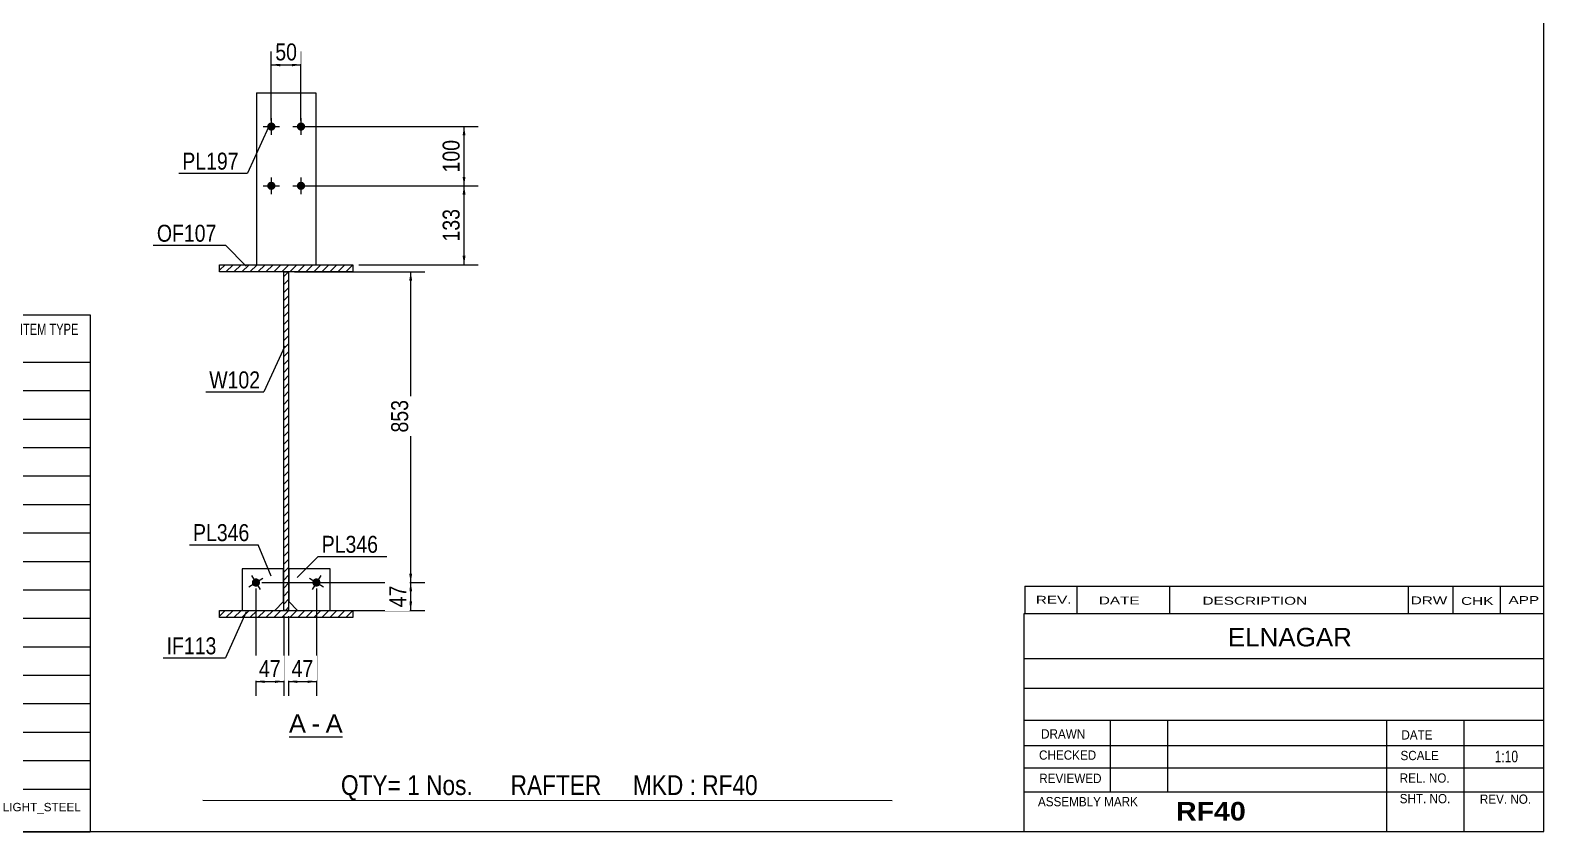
# Model space of a CAD drawing. Header units: millimetres. Extents: x 2 to 405, y 5 to 282.
# Drawn here: x 149.8 to 405, y 5 to 140.1 of the extents above; entities that cross this region are included whole.
import ezdxf

# ---------------------------------------------------------------- set-up
doc = ezdxf.new("R2010")
doc.units = ezdxf.units.MM
doc.linetypes.add('DXK_LINE_DOT1', pattern=[1.8814, 0.9407, -0.9407])
doc.styles.add('Arial', font='ARIAL.TTF', dxfattribs={"height": 0.2})
doc.styles.add('Arial Bold', font='ARIALBD.TTF', dxfattribs={"height": 0.2})
doc.styles.add('Arial Narrow', font='ARIALN.TTF', dxfattribs={"height": 0.2})

# ---------------------------------------------------------------- blocks, each defined once
blk = doc.blocks.new('Unknown-623472584-1210')
at = {"color": 5, "linetype": 'Continuous'}
for p, q in [((405, 5), (405, 282)), ((5, 5), (405, 5))]:
    blk.add_line(p, q, dxfattribs=at)
blk = doc.blocks.new('Unknown-623472584-15 - 1231')
at = {"color": 7, "linetype": 'Continuous'}
blk.add_line((193.41, 20.95), (202.44, 20.95), dxfattribs=at)
at = {"color": 0, "linetype": 'Continuous'}
blk.add_wipeout([(196.26, 21.7), (196.26, 24.9), (193.41, 24.9), (193.41, 21.7)], dxfattribs=at)
blk.add_wipeout([(198.64, 21.7), (198.64, 24.9), (197.22, 24.9), (197.22, 21.7)], dxfattribs=at)
at = {"color": 96, "linetype": 'Continuous', "style": 'Arial'}
blk.add_text('A', height=3.06, dxfattribs=at).set_placement((193.41, 21.7))
at = {"color": 0, "linetype": 'Continuous'}
blk.add_wipeout([(202.44, 21.7), (202.44, 24.9), (199.6, 24.9), (199.6, 21.7)], dxfattribs=at)
at = {"color": 96, "linetype": 'Continuous', "style": 'Arial'}
for s, p in [('-', (197.22, 21.7)), ('A', (199.6, 21.7))]:
    blk.add_text(s, height=3.06, dxfattribs=at).set_placement(p)
blk = doc.blocks.new('Part-623472584-1346 - 1231')
at = {"color": 2, "linetype": 'Continuous'}
for p, q in [((192.5, 49.3), (185.5, 49.3)), ((185.5, 49.3), (185.5, 42.3)), ((192.5, 43.8), (192.5, 49.3)), ((191, 42.3), (192.5, 43.8))]:
    blk.add_line(p, q, dxfattribs=at)
at = {"color": 7, "linetype": 'DXK_LINE_DOT1'}
for p, q in [((192.5, 49.3), (185.5, 49.3)), ((185.5, 42.3), (191, 42.3))]:
    blk.add_line(p, q, dxfattribs=at)
blk = doc.blocks.new('Part-623472584-1282 - 1231')
at = {"linetype": 'Continuous'}
h = blk.add_hatch(dxfattribs=at)
h.set_pattern_fill('', scale=0.3, style=0, pattern_type=0)
h.set_pattern_definition([(45, (204.1815, 42.2992), (-0.67352, 0.67352), [])])
h.paths.add_polyline_path([(204.18, 41.1), (204.18, 42.3), (181.68, 42.3), (181.68, 41.1)])
at = {"color": 2, "linetype": 'Continuous'}
for p, q in [((181.68, 41.1), (181.68, 42.3)), ((181.68, 42.3), (204.18, 42.3)), ((204.18, 41.1), (181.68, 41.1)), ((204.18, 42.3), (204.18, 41.1))]:
    blk.add_line(p, q, dxfattribs=at)
blk = doc.blocks.new('Part-623472584-1257 - 1231')
at = {"linetype": 'Continuous'}
h = blk.add_hatch(dxfattribs=at)
h.set_pattern_fill('', scale=0.3, style=0, pattern_type=0)
h.set_pattern_definition([(45, (204.1815, 100.5992), (-0.67352, 0.67352), [])])
h.paths.add_polyline_path([(204.18, 99.4), (204.18, 100.6), (181.68, 100.6), (181.68, 99.4)])
at = {"color": 2, "linetype": 'Continuous'}
for p, q in [((181.68, 99.4), (181.68, 100.6)), ((181.68, 100.6), (204.18, 100.6)), ((204.18, 100.6), (204.18, 99.4)), ((204.18, 99.4), (181.68, 99.4))]:
    blk.add_line(p, q, dxfattribs=at)
blk = doc.blocks.new('Part-623472584-1319 - 1231')
at = {"color": 2, "linetype": 'Continuous'}
for p, q in [((187.93, 129.6), (187.93, 100.6)), ((187.93, 129.6), (197.93, 129.6)), ((197.93, 129.6), (197.93, 100.6))]:
    blk.add_line(p, q, dxfattribs=at)
at = {"color": 7, "linetype": 'DXK_LINE_DOT1'}
blk.add_line((187.93, 100.6), (197.93, 100.6), dxfattribs=at)
blk = doc.blocks.new('Part-623472584-1341 - 1231')
at = {"color": 2, "linetype": 'Continuous'}
for p, q in [((200.36, 49.3), (193.36, 49.3)), ((193.36, 49.3), (193.36, 43.8)), ((200.36, 42.3), (200.36, 49.3)), ((193.36, 43.8), (194.86, 42.3))]:
    blk.add_line(p, q, dxfattribs=at)
at = {"color": 7, "linetype": 'DXK_LINE_DOT1'}
for p, q in [((200.36, 49.3), (193.36, 49.3)), ((194.86, 42.3), (200.36, 42.3))]:
    blk.add_line(p, q, dxfattribs=at)
blk = doc.blocks.new('Part-623472584-1373 - 1231')
at = {"linetype": 'Continuous'}
h = blk.add_hatch(dxfattribs=at)
h.set_pattern_fill('', scale=0.3, style=0, pattern_type=0)
h.set_pattern_definition([(45, (193.3315, 99.3992), (-0.67352, 0.67352), [])])
h.paths.add_polyline_path([(193.33, 42.3), (193.33, 99.4), (192.53, 99.4), (192.53, 42.3)])
at = {"color": 2, "linetype": 'Continuous'}
for p, q in [((192.53, 74.4), (192.53, 99.4)), ((192.53, 99.4), (193.33, 99.4)), ((193.33, 99.4), (193.33, 74.4)), ((192.53, 42.3), (192.53, 74.3)), ((193.33, 74.3), (193.33, 42.3)), ((193.33, 42.3), (192.53, 42.3))]:
    blk.add_line(p, q, dxfattribs=at)
blk = doc.blocks.new('Bolt-623472584-1384 - 1231')
at = {"linetype": 'Continuous'}
for points in [[(191.13, 123.9, -1), (189.73, 123.9, -1)], [(196.13, 123.9, -1), (194.73, 123.9, -1)], [(191.13, 113.9, -1), (189.73, 113.9, -1)], [(196.13, 113.9, -1), (194.73, 113.9, -1)]]:
    blk.add_hatch(color=3, dxfattribs=at).paths.add_polyline_path(points)
at = {"color": 3, "linetype": 'Continuous'}
for p, q in [((190.43, 125.3), (190.43, 122.5)), ((195.43, 125.3), (195.43, 122.5)), ((189.03, 123.9), (191.83, 123.9)), ((194.03, 123.9), (196.83, 123.9)), ((190.43, 115.3), (190.43, 112.5)), ((195.43, 115.3), (195.43, 112.5)), ((189.03, 113.9), (191.83, 113.9)), ((194.03, 113.9), (196.83, 113.9))]:
    blk.add_line(p, q, dxfattribs=at)
blk = doc.blocks.new('Bolt-623472584-1385 - 1231')
at = {"linetype": 'Continuous'}
blk.add_hatch(color=3, dxfattribs=at).paths.add_polyline_path([(198.63, 46.63, -1), (197.44, 47.37, -1)])
at = {"color": 3, "linetype": 'Continuous'}
for p, q in [((196.84, 47.74), (199.22, 46.26)), ((198.77, 48.19), (197.29, 45.81))]:
    blk.add_line(p, q, dxfattribs=at)
blk = doc.blocks.new('Bolt-623472584-1386 - 1231')
at = {"linetype": 'Continuous'}
blk.add_hatch(color=3, dxfattribs=at).paths.add_polyline_path([(188.43, 47.37, -1), (187.24, 46.63, -1)])
at = {"color": 3, "linetype": 'Continuous'}
for p, q in [((186.64, 46.26), (189.02, 47.74)), ((187.09, 48.19), (188.57, 45.81))]:
    blk.add_line(p, q, dxfattribs=at)
blk = doc.blocks.new('StraightDimension-623472584-1477 - 1231')
at = {"linetype": 'Continuous'}
for points in [[(213.68, 97.9), (213.93, 99.4), (214.18, 97.9)], [(214.18, 48.5), (213.93, 47), (213.68, 48.5)]]:
    blk.add_hatch(color=7, dxfattribs=at).paths.add_polyline_path(points)
at = {"color": 7, "linetype": 'Continuous'}
for p, q in [((194.33, 99.4), (216.33, 99.4)), ((213.93, 47), (213.93, 99.4)), ((188.83, 47), (216.33, 47))]:
    blk.add_line(p, q, dxfattribs=at)
at = {"color": 0}
blk.add_wipeout([(214.1, 78.38), (209.9, 78.38), (209.9, 71.7), (214.1, 71.7)], dxfattribs=at)
at = {"color": 3, "style": 'Arial Narrow'}
blk.add_text('853', height=2.863, rotation=90.0002, dxfattribs=at).set_placement((213.5, 72.3))
blk = doc.blocks.new('StraightDimension-623472584-1450 - 1231')
at = {"linetype": 'Continuous'}
for points in [[(191.93, 134.05), (190.43, 134.3), (191.93, 134.55)], [(193.93, 134.55), (195.43, 134.3), (193.93, 134.05)]]:
    blk.add_hatch(color=7, dxfattribs=at).paths.add_polyline_path(points)
at = {"color": 7, "linetype": 'Continuous'}
for p, q in [((190.43, 124.9), (190.43, 136.55)), ((195.43, 124.9), (195.43, 136.55)), ((190.43, 134.3), (195.43, 134.3))]:
    blk.add_line(p, q, dxfattribs=at)
at = {"color": 0}
blk.add_wipeout([(195.36, 134.45), (195.36, 138.65), (190.5, 138.65), (190.5, 134.45)], dxfattribs=at)
at = {"color": 3, "style": 'Arial Narrow'}
blk.add_text('50', height=2.863, dxfattribs=at).set_placement((191.1, 135.05))
blk = doc.blocks.new('StraightDimension-623472584-1407 - 1231')
at = {"linetype": 'Continuous'}
for points in [[(194.83, 30.05), (193.33, 30.3), (194.83, 30.55)], [(196.53, 30.55), (198.03, 30.3), (196.53, 30.05)]]:
    blk.add_hatch(color=7, dxfattribs=at).paths.add_polyline_path(points)
at = {"color": 7, "linetype": 'Continuous'}
for p, q in [((198.03, 46), (198.03, 27.9)), ((193.33, 41.3), (193.33, 27.9)), ((193.33, 30.3), (198.03, 30.3))]:
    blk.add_line(p, q, dxfattribs=at)
at = {"color": 0}
blk.add_wipeout([(198.11, 30.45), (198.11, 34.65), (193.25, 34.65), (193.25, 30.45)], dxfattribs=at)
at = {"color": 3, "style": 'Arial Narrow'}
blk.add_text('47', height=2.863, dxfattribs=at).set_placement((193.85, 31.05))
blk = doc.blocks.new('StraightDimension-623472584-1432 - 1231')
at = {"linetype": 'Continuous'}
for points in [[(189.33, 30.05), (187.83, 30.3), (189.33, 30.55)], [(191.03, 30.55), (192.53, 30.3), (191.03, 30.05)]]:
    blk.add_hatch(color=7, dxfattribs=at).paths.add_polyline_path(points)
at = {"color": 7, "linetype": 'Continuous'}
for p, q in [((187.83, 46), (187.83, 27.9)), ((192.53, 41.3), (192.53, 27.9)), ((187.83, 30.3), (192.53, 30.3))]:
    blk.add_line(p, q, dxfattribs=at)
at = {"color": 0}
blk.add_wipeout([(192.61, 30.45), (192.61, 34.65), (187.75, 34.65), (187.75, 30.45)], dxfattribs=at)
at = {"color": 3, "style": 'Arial Narrow'}
blk.add_text('47', height=2.863, dxfattribs=at).set_placement((188.35, 31.05))
blk = doc.blocks.new('StraightDimension-623472584-1461 - 1231')
at = {"linetype": 'Continuous'}
for points in [[(213.68, 45.5), (213.93, 47), (214.18, 45.5)], [(214.18, 43.8), (213.93, 42.3), (213.68, 43.8)]]:
    blk.add_hatch(color=7, dxfattribs=at).paths.add_polyline_path(points)
at = {"color": 7, "linetype": 'Continuous'}
for p, q in [((188.83, 47), (216.33, 47)), ((213.93, 42.3), (213.93, 47)), ((194.33, 42.3), (216.33, 42.3))]:
    blk.add_line(p, q, dxfattribs=at)
at = {"color": 0}
blk.add_wipeout([(213.78, 47.08), (209.58, 47.08), (209.58, 42.22), (213.78, 42.22)], dxfattribs=at)
at = {"color": 3, "style": 'Arial Narrow'}
blk.add_text('47', height=2.863, rotation=90.0002, dxfattribs=at).set_placement((213.18, 42.82))
blk = doc.blocks.new('StraightDimension-623472584-1494 - 1231')
at = {"linetype": 'Continuous'}
for points in [[(222.68, 112.4), (222.93, 113.9), (223.18, 112.4)], [(223.18, 102.1), (222.93, 100.6), (222.68, 102.1)]]:
    blk.add_hatch(color=7, dxfattribs=at).paths.add_polyline_path(points)
at = {"color": 7, "linetype": 'Continuous'}
for p, q in [((196.43, 113.9), (225.33, 113.9)), ((222.93, 100.6), (222.93, 113.9)), ((205.18, 100.6), (225.33, 100.6))]:
    blk.add_line(p, q, dxfattribs=at)
at = {"color": 0}
blk.add_wipeout([(222.78, 110.59), (218.58, 110.59), (218.58, 103.91), (222.78, 103.91)], dxfattribs=at)
at = {"color": 3, "style": 'Arial Narrow'}
blk.add_text('133', height=2.863, rotation=90.0002, dxfattribs=at).set_placement((222.18, 104.51))
blk = doc.blocks.new('StraightDimension-623472584-1504 - 1231')
at = {"linetype": 'Continuous'}
for points in [[(222.68, 122.4), (222.93, 123.9), (223.18, 122.4)], [(223.18, 115.4), (222.93, 113.9), (222.68, 115.4)]]:
    blk.add_hatch(color=7, dxfattribs=at).paths.add_polyline_path(points)
at = {"color": 7, "linetype": 'Continuous'}
for p, q in [((196.43, 123.9), (225.33, 123.9)), ((222.93, 113.9), (222.93, 123.9)), ((196.43, 113.9), (225.33, 113.9))]:
    blk.add_line(p, q, dxfattribs=at)
at = {"color": 0}
blk.add_wipeout([(222.78, 122.24), (218.58, 122.24), (218.58, 115.56), (222.78, 115.56)], dxfattribs=at)
at = {"color": 3, "style": 'Arial Narrow'}
blk.add_text('100', height=2.863, rotation=90.0002, dxfattribs=at).set_placement((222.18, 116.16))
blk = doc.blocks.new('CBS_CALLOFF-623472584-6390')
at = {"color": 7, "linetype": 'Continuous'}
blk.add_line((178.88, 10.27), (295.11, 10.25), dxfattribs=at)
at = {"color": 3, "linetype": 'Continuous', "style": 'Arial Narrow'}
blk.add_text('QTY= 1 Nos.      RAFTER     MKD : RF40', height=3.3405, dxfattribs=at).set_placement((202.17, 11.16))
blk = doc.blocks.new('CBS_BOM-623472584-6389')
at = {"color": 7, "linetype": 'Continuous'}
for p, q in [((4.97, 84.17), (4.97, 92.17)), ((4.97, 92.17), (159.89, 92.17)), ((16.97, 84.17), (16.97, 92.17)), ((29.16, 84.17), (29.16, 92.17)), ((59.32, 84.17), (59.32, 92.17)), ((70, 84.17), (70, 92.17)), ((89.32, 84.17), (89.32, 92.17)), ((108.12, 84.17), (108.12, 92.17)), ((119.33, 84.17), (119.33, 92.17)), ((132.12, 84.17), (132.12, 92.17)), ((143.87, 84.17), (143.87, 92.17)), ((159.89, 92.16), (159.89, 84.18)), ((4.97, 84.17), (159.89, 84.17)), ((4.97, 79.37), (4.97, 84.17)), ((16.97, 79.37), (16.97, 84.17)), ((29.16, 79.37), (29.16, 84.17)), ((59.32, 79.37), (59.32, 84.17)), ((70, 79.37), (70, 84.17)), ((89.32, 79.37), (89.32, 84.17)), ((96.58, 79.37), (96.58, 84.17)), ((108.12, 79.37), (108.12, 84.17)), ((119.33, 79.37), (119.33, 84.17)), ((132.12, 79.37), (132.12, 84.17)), ((143.89, 79.37), (143.89, 84.17)), ((159.89, 84.16), (159.89, 79.37)), ((4.97, 74.57), (4.97, 79.37)), ((16.97, 79.37), (159.89, 79.37)), ((16.97, 74.57), (16.97, 79.37)), ((29.16, 74.57), (29.16, 79.37)), ((59.32, 74.57), (59.32, 79.37)), ((70, 74.57), (70, 79.37)), ((89.32, 74.57), (89.32, 79.37)), ((96.58, 74.57), (96.58, 79.37)), ((108.12, 74.57), (108.12, 79.37)), ((119.33, 74.57), (119.33, 79.37)), ((132.12, 74.57), (132.12, 79.37)), ((143.89, 74.57), (143.89, 79.37)), ((159.89, 79.36), (159.89, 74.57)), ((4.97, 69.77), (4.97, 74.57)), ((16.97, 74.57), (159.89, 74.57)), ((16.97, 69.77), (16.97, 74.57)), ((29.16, 69.77), (29.16, 74.57)), ((59.32, 69.77), (59.32, 74.57)), ((70, 69.77), (70, 74.57)), ((89.32, 69.77), (89.32, 74.57)), ((96.58, 69.77), (96.58, 74.57)), ((108.12, 69.77), (108.12, 74.57)), ((119.33, 69.77), (119.33, 74.57)), ((132.12, 69.77), (132.12, 74.57)), ((143.89, 69.77), (143.89, 74.57)), ((159.89, 74.56), (159.89, 69.77)), ((4.97, 64.97), (4.97, 69.77)), ((16.97, 69.77), (159.89, 69.77)), ((16.97, 64.97), (16.97, 69.77)), ((29.16, 64.97), (29.16, 69.77)), ((59.32, 64.97), (59.32, 69.77)), ((70, 64.97), (70, 69.77)), ((89.32, 64.97), (89.32, 69.77)), ((96.58, 64.97), (96.58, 69.77)), ((108.12, 64.97), (108.12, 69.77)), ((119.33, 64.97), (119.33, 69.77)), ((132.12, 64.97), (132.12, 69.77)), ((143.89, 64.97), (143.89, 69.77)), ((159.89, 69.76), (159.89, 64.97)), ((4.97, 60.17), (4.97, 64.97)), ((16.97, 64.97), (159.89, 64.97)), ((16.97, 60.17), (16.97, 64.97)), ((29.16, 60.17), (29.16, 64.97)), ((59.32, 60.17), (59.32, 64.97)), ((70, 60.17), (70, 64.97)), ((89.32, 60.17), (89.32, 64.97)), ((96.58, 60.17), (96.58, 64.97)), ((108.12, 60.17), (108.12, 64.97)), ((119.33, 60.17), (119.33, 64.97)), ((132.12, 60.17), (132.12, 64.97)), ((143.89, 60.17), (143.89, 64.97)), ((159.89, 64.96), (159.89, 60.17)), ((4.97, 55.37), (4.97, 60.17)), ((16.97, 60.17), (159.89, 60.17)), ((16.97, 55.37), (16.97, 60.17)), ((29.16, 55.37), (29.16, 60.17)), ((59.32, 55.37), (59.32, 60.17)), ((70, 55.37), (70, 60.17)), ((89.32, 55.37), (89.32, 60.17)), ((96.58, 55.37), (96.58, 60.17)), ((108.12, 55.37), (108.12, 60.17)), ((119.33, 55.37), (119.33, 60.17)), ((132.12, 55.37), (132.12, 60.17)), ((143.89, 55.37), (143.89, 60.17)), ((159.89, 60.16), (159.89, 55.37)), ((4.97, 50.57), (4.97, 55.37)), ((16.97, 55.37), (159.89, 55.37)), ((16.97, 50.57), (16.97, 55.37)), ((29.16, 50.57), (29.16, 55.37)), ((59.32, 50.57), (59.32, 55.37)), ((70, 50.57), (70, 55.37)), ((89.32, 50.57), (89.32, 55.37)), ((96.58, 50.57), (96.58, 55.37)), ((108.12, 50.57), (108.12, 55.37)), ((119.33, 50.57), (119.33, 55.37)), ((132.12, 50.57), (132.12, 55.37)), ((143.89, 50.57), (143.89, 55.37)), ((159.89, 55.36), (159.89, 50.57)), ((4.97, 45.77), (4.97, 50.57)), ((16.97, 50.57), (159.89, 50.57)), ((16.97, 45.77), (16.97, 50.57)), ((29.16, 45.77), (29.16, 50.57)), ((59.32, 45.77), (59.32, 50.57)), ((70, 45.77), (70, 50.57)), ((89.32, 45.77), (89.32, 50.57)), ((96.58, 45.77), (96.58, 50.57)), ((108.12, 45.77), (108.12, 50.57)), ((119.33, 45.77), (119.33, 50.57)), ((132.12, 45.77), (132.12, 50.57)), ((143.89, 45.77), (143.89, 50.57)), ((159.89, 50.56), (159.89, 45.77)), ((4.97, 40.97), (4.97, 45.77)), ((16.97, 45.77), (159.89, 45.77)), ((16.97, 40.97), (16.97, 45.77)), ((29.16, 40.97), (29.16, 45.77)), ((59.32, 40.97), (59.32, 45.77)), ((70, 40.97), (70, 45.77)), ((89.32, 40.97), (89.32, 45.77)), ((96.58, 40.97), (96.58, 45.77)), ((108.12, 40.97), (108.12, 45.77)), ((119.33, 40.97), (119.33, 45.77)), ((132.12, 40.97), (132.12, 45.77)), ((143.89, 40.97), (143.89, 45.77)), ((159.89, 45.76), (159.89, 40.97)), ((4.97, 36.17), (4.97, 40.97)), ((16.97, 40.97), (159.89, 40.97)), ((16.97, 36.17), (16.97, 40.97)), ((29.16, 36.17), (29.16, 40.97)), ((59.32, 36.17), (59.32, 40.97)), ((70, 36.17), (70, 40.97)), ((89.32, 36.17), (89.32, 40.97)), ((96.58, 36.17), (96.58, 40.97)), ((108.12, 36.17), (108.12, 40.97)), ((119.33, 36.17), (119.33, 40.97)), ((132.12, 36.17), (132.12, 40.97)), ((143.89, 36.17), (143.89, 40.97)), ((159.89, 40.96), (159.89, 36.17)), ((4.97, 31.37), (4.97, 36.17)), ((16.97, 36.17), (159.89, 36.17)), ((16.97, 31.37), (16.97, 36.17)), ((29.16, 31.37), (29.16, 36.17)), ((59.32, 31.37), (59.32, 36.17)), ((70, 31.37), (70, 36.17)), ((89.32, 31.37), (89.32, 36.17)), ((96.58, 31.37), (96.58, 36.17)), ((108.12, 31.37), (108.12, 36.17)), ((119.33, 31.37), (119.33, 36.17)), ((132.12, 31.37), (132.12, 36.17)), ((143.89, 31.37), (143.89, 36.17)), ((159.89, 36.16), (159.89, 31.37)), ((4.97, 26.57), (4.97, 31.37)), ((16.97, 31.37), (159.89, 31.37)), ((16.97, 26.57), (16.97, 31.37)), ((29.16, 26.57), (29.16, 31.37)), ((59.32, 26.57), (59.32, 31.37)), ((70, 26.57), (70, 31.37)), ((89.32, 26.57), (89.32, 31.37)), ((96.58, 26.57), (96.58, 31.37)), ((108.12, 26.57), (108.12, 31.37)), ((119.33, 26.57), (119.33, 31.37)), ((132.12, 26.57), (132.12, 31.37)), ((143.89, 26.57), (143.89, 31.37)), ((159.89, 31.36), (159.89, 26.57)), ((4.97, 21.77), (4.97, 26.57)), ((16.97, 26.57), (159.89, 26.57)), ((16.97, 21.77), (16.97, 26.57)), ((29.16, 21.77), (29.16, 26.57)), ((59.32, 21.77), (59.32, 26.57)), ((70, 21.77), (70, 26.57)), ((89.32, 21.77), (89.32, 26.57)), ((96.58, 21.77), (96.58, 26.57)), ((108.12, 21.77), (108.12, 26.57)), ((119.33, 21.77), (119.33, 26.57)), ((132.12, 21.77), (132.12, 26.57)), ((143.89, 21.77), (143.89, 26.57)), ((159.89, 26.56), (159.89, 21.77)), ((4.97, 16.97), (4.97, 21.77)), ((16.97, 21.77), (159.89, 21.77)), ((16.97, 16.97), (16.97, 21.77)), ((29.16, 16.97), (29.16, 21.77)), ((59.32, 16.97), (59.32, 21.77)), ((70, 16.97), (70, 21.77)), ((89.32, 16.97), (89.32, 21.77)), ((96.58, 16.97), (96.58, 21.77)), ((108.12, 16.97), (108.12, 21.77)), ((119.33, 16.97), (119.33, 21.77)), ((132.12, 16.97), (132.12, 21.77)), ((143.89, 16.97), (143.89, 21.77)), ((159.89, 21.76), (159.89, 16.97)), ((4.97, 12.17), (4.97, 16.97)), ((16.97, 16.97), (159.89, 16.97)), ((16.97, 12.17), (16.97, 16.97)), ((29.16, 12.17), (29.16, 16.97)), ((59.32, 12.17), (59.32, 16.97)), ((70, 12.17), (70, 16.97)), ((89.32, 12.17), (89.32, 16.97)), ((96.58, 12.17), (96.58, 16.97)), ((108.12, 12.17), (108.12, 16.97)), ((119.33, 12.17), (119.33, 16.97)), ((132.12, 12.17), (132.12, 16.97)), ((143.89, 12.17), (143.89, 16.97)), ((159.89, 16.96), (159.89, 12.17)), ((4.97, 4.97), (4.97, 12.15)), ((16.97, 12.17), (159.89, 12.17)), ((119.33, 4.97), (119.33, 12.15)), ((132.12, 4.97), (132.12, 12.15)), ((143.93, 4.97), (143.93, 12.15)), ((159.89, 12.17), (159.89, 4.97)), ((4.97, 4.97), (159.89, 4.97))]:
    blk.add_line(p, q, dxfattribs=at)
at = {"color": 3, "linetype": 'Continuous', "style": 'Arial'}
for s, height, width, p in [('ASSEMBLY', 1.91, 0.7, (5.65, 88.74)), ('ITEM', 1.91, 0.8, (20.3, 88.74)), ('UNIT WT.', 1.91, 0.7, (98.01, 88.67)), ('WT./ITEM', 1.91, 0.7, (109.3, 88.67)), ('TOTAL WT.', 1.91, 0.7, (121.24, 88.67)), ('GRAND', 1.91, 0.8, (134.39, 88.83)), ('ITEM TYPE', 1.91, 0.7, (148.03, 88.75)), ('MARK', 1.91, 0.8, (7.97, 85.61)), ('NO.', 1.91, 0.8, (21.15, 85.61)), ('DESCRIPTION', 1.9102, 0.8, (31.48, 87.24)), ('LENGTH', 1.91, 0.7, (60.43, 87.24)), ('MATERIAL', 1.91, 0.8, (74.45, 87.19)), ('QTY.', 1.91, 0.8, (90.84, 87.27)), ('IN Kgs', 1.91, 0.8, (98.59, 85.53)), ('IN Kgs', 1.91, 0.8, (110.34, 85.53)), ('IN Kgs', 1.91, 0.8, (122.13, 85.53)), ('TOTAL WT.', 1.91, 0.7, (133.13, 85.49))]:
    blk.add_text(s, height=height, dxfattribs=dict(at, width=width)).set_placement(p)
at = {"color": 7, "linetype": 'Continuous', "style": 'Arial'}
for s, width, p in [('IF112', 0.8, (17.43, 80.8)), ('3000', 0.85, (63.04, 80.8)), ('S355JR', 0.8, (75.69, 80.8)), ('IF113', 0.8, (17.43, 76)), ('3300', 0.85, (63.04, 76)), ('S355JR', 0.8, (75.69, 76)), ('IF114', 0.8, (17.43, 71.2)), ('5680', 0.85, (63.04, 71.2)), ('S355JR', 0.8, (75.69, 71.2)), ('OF107', 0.8, (17.43, 66.4)), ('3300', 0.85, (63.04, 66.4)), ('S355JR', 0.8, (75.69, 66.4)), ('OF112', 0.8, (17.43, 61.6)), ('3000', 0.85, (63.04, 61.6)), ('S355JR', 0.8, (75.69, 61.6)), ('OF113', 0.8, (17.43, 56.8)), ('5680', 0.85, (63.04, 56.8)), ('S355JR', 0.8, (75.69, 56.8)), ('PL130', 0.8, (17.43, 52)), ('1140', 0.85, (63.04, 52)), ('S355JR', 0.8, (75.69, 52)), ('PL131', 0.8, (17.43, 47.2)), ('150', 0.85, (64.3, 47.2)), ('S355JR', 0.8, (75.69, 47.2)), ('PL197', 0.8, (17.43, 42.4)), ('290', 0.85, (64.3, 42.4)), ('S355JR', 0.8, (75.69, 42.4)), ('PL303', 0.8, (17.43, 37.6)), ('150', 0.85, (64.3, 37.6)), ('S355JR', 0.8, (75.69, 37.6)), ('PL346', 0.8, (17.43, 32.8)), ('70', 0.85, (65.56, 32.8)), ('S355JR', 0.8, (75.69, 32.8)), ('PL354', 0.8, (17.43, 28)), ('290', 0.85, (64.3, 28)), ('S355JR', 0.8, (75.69, 28)), ('PL422', 0.8, (17.43, 23.2)), ('290', 0.85, (64.3, 23.2)), ('S355JR', 0.8, (75.69, 23.2)), ('W102', 0.8, (17.43, 18.4)), ('5990', 0.85, (63.04, 18.4)), ('S355JR', 0.8, (75.69, 18.4)), ('W113', 0.8, (17.43, 13.6)), ('5990', 0.85, (63.04, 13.6)), ('S355JR', 0.8, (75.69, 13.6))]:
    blk.add_text(s, height=1.91, dxfattribs=dict(at, width=width)).set_placement(p)
for s, p in [('PLT8*225', (30.41, 80.8)), ('1', (92.41, 80.8)), ('7.85', (101.88, 80.8)), ('42.39', (112.14, 80.8)), ('42.39', (124.85, 80.8)), ('PLT12*225', (30.41, 76)), ('1', (92.41, 76)), ('7.85', (101.88, 76)), ('69.94', (112.14, 76)), ('69.94', (124.85, 76)), ('PLT15*225', (30.41, 71.2)), ('1', (92.41, 71.2)), ('7.85', (101.88, 71.2)), ('150.49', (110.66, 71.2)), ('150.49', (123.37, 71.2)), ('PLT12*225', (30.41, 66.4)), ('1', (92.41, 66.4)), ('7.85', (101.88, 66.4)), ('69.94', (112.14, 66.4)), ('69.94', (124.85, 66.4)), ('PLT10*225', (30.41, 61.6)), ('1', (92.41, 61.6)), ('7.85', (101.88, 61.6)), ('52.99', (112.14, 61.6)), ('52.99', (124.85, 61.6)), ('PLT15*225', (30.41, 56.8)), ('1', (92.41, 56.8)), ('7.85', (101.88, 56.8)), ('150.49', (110.66, 56.8)), ('150.49', (123.37, 56.8)), ('PL20*250', (30.41, 52)), ('2', (92.41, 52)), ('7.85', (101.88, 52)), ('44.74', (112.14, 52)), ('89.49', (124.85, 52)), ('PL10*100', (30.41, 47.2)), ('4', (92.41, 47.2)), ('7.85', (101.88, 47.2)), ('0.58', (113.62, 47.2)), ('2.32', (126.33, 47.2)), ('PL5*100', (30.41, 42.4)), ('3', (92.41, 42.4)), ('7.85', (101.88, 42.4)), ('1.14', (113.62, 42.4)), ('3.41', (126.33, 42.4)), ('PL6*100', (30.41, 37.6)), ('2', (92.41, 37.6)), ('7.85', (101.88, 37.6)), ('0.71', (113.62, 37.6)), ('1.41', (126.33, 37.6)), ('PL5*70', (30.41, 32.8)), ('10', (91.67, 32.8)), ('7.85', (101.88, 32.8)), ('0.19', (113.62, 32.8)), ('1.88', (126.33, 32.8)), ('PL5*100', (30.41, 28)), ('3', (92.41, 28)), ('7.85', (101.88, 28)), ('1.14', (113.62, 28)), ('3.41', (126.33, 28)), ('PL5*100', (30.41, 23.2)), ('4', (92.41, 23.2)), ('7.85', (101.88, 23.2)), ('1.14', (113.62, 23.2)), ('4.55', (126.33, 23.2)), ('PLT8*900', (30.41, 18.4)), ('1', (92.41, 18.4)), ('7.85', (101.88, 18.4)), ('338.55', (110.66, 18.4)), ('338.55', (123.37, 18.4)), ('PLT8*900', (30.41, 13.6)), ('1', (92.41, 13.6)), ('7.85', (101.88, 13.6)), ('338.56', (110.66, 13.6)), ('338.56', (123.37, 13.6))]:
    blk.add_text(s, height=1.91, dxfattribs=at).set_placement(p)
at = {"color": 6, "linetype": 'Continuous', "style": 'Arial'}
for s, height, width, p in [('RF40 x 1', 2.292, 2.05, (6.69, 7.16)), ('TOTAL IN Kgs.', 1.9102, 1.2, (95.13, 7.77)), ('1319.83', 1.91, 1.3, (119.86, 7.92)), ('131***', 1.91, 1.3, (132.79, 8.08))]:
    blk.add_text(s, height=height, dxfattribs=dict(at, width=width)).set_placement(p)
blk.add_text('LIGHT_STEEL', height=1.4135, dxfattribs=at).set_placement((145.14, 8.42))
blk = doc.blocks.new('CBS_NAME_BLOG-623472584-6391')
at = {"color": 7, "linetype": 'Continuous'}
for p, q in [((317.41, 41.75), (404.93, 41.75)), ((317.41, 5.04), (317.41, 41.75)), ((317.41, 34.21), (404.93, 34.21)), ((317.48, 29.16), (405, 29.16)), ((317.41, 23.79), (404.93, 23.79)), ((331.93, 11.68), (331.93, 23.78)), ((341.62, 11.71), (341.62, 23.78)), ((378.53, 5.04), (378.53, 23.77)), ((391.58, 5.04), (391.58, 23.78)), ((317.42, 19.49), (405, 19.51)), ((317.41, 15.74), (404.93, 15.74)), ((317.41, 11.7), (404.93, 11.7)), ((317.41, 5), (405, 5))]:
    blk.add_line(p, q, dxfattribs=at)
at = {"color": 3, "linetype": 'Continuous', "style": 'Arial'}
blk.add_text('ELNAGAR', height=3.133, dxfattribs=at).set_placement((351.73, 36.22))
at = {"color": 3, "linetype": 'Continuous'}
for s, height, style, width, p in [('DRAWN', 1.566, 'Arial', 0.9, (320.24, 20.68)), ('DATE', 1.566, 'Arial', 0.9, (381, 20.52)), ('CHECKED', 1.566, 'Arial', 0.9, (319.89, 17.11)), ('SCALE', 1.566, 'Arial', 0.9, (380.85, 17.04)), ('1:10', 1.957, 'Arial Narrow', 0.9, (396.74, 16.68)), ('REVIEWED', 1.566, 'Arial', 0.9, (319.93, 13.19)), ('REL. NO.', 1.566, 'Arial', 0.9, (380.71, 13.24)), ('ASSEMBLY MARK', 1.5663, 'Arial', 0.9, (319.71, 9.26)), ('SHT. NO.', 1.566, 'Arial', 0.9, (380.71, 9.77)), ('REV. NO.', 1.566, 'Arial', 0.9, (394.23, 9.68)), ('RF40', 3.131, 'Arial Bold', 1.1, (342.99, 6.86))]:
    blk.add_text(s, height=height, dxfattribs=dict(at, style=style, width=width)).set_placement(p)
blk = doc.blocks.new('CBS_REVISION-623472584-6392')
at = {"color": 7, "linetype": 'Continuous'}
for p, q in [((317.49, 46.38), (404.99, 46.38)), ((317.49, 46.38), (317.49, 41.75)), ((326.29, 46.38), (326.29, 41.75)), ((341.88, 46.38), (341.88, 41.81)), ((382.14, 46.38), (382.14, 41.75)), ((389.68, 46.38), (389.68, 41.75)), ((397.63, 46.38), (397.63, 41.75)), ((317.49, 41.75), (404.99, 41.75))]:
    blk.add_line(p, q, dxfattribs=at)
at = {"color": 7, "style": 'Arial Narrow', "width": 1.7}
for s, height, p in [('REV.', 1.326, (319.35, 43.43)), ('DATE', 1.326, (329.98, 43.31)), ('DESCRIPTION', 1.3257, (347.46, 43.26)), ('DRW', 1.326, (382.57, 43.32)), ('CHK', 1.326, (391.06, 43.23)), ('APP', 1.326, (399.06, 43.38))]:
    blk.add_text(s, height=height, dxfattribs=at).set_placement(p)
blk = doc.blocks.new('Mark-623472584-1252 - 1231')
at = {"color": 7, "linetype": 'Continuous'}
blk.add_line((186.21, 100.33), (182.68, 103.87), dxfattribs=at)
at = {"color": 0}
blk.add_wipeout([(181.18, 104.47), (181.18, 107.47), (171.13, 107.47), (171.13, 104.47)], dxfattribs=at)
blk.add_wipeout([(181.18, 104.47), (181.18, 107.47), (171.13, 107.47), (171.13, 104.47)], dxfattribs=at)
at = {"color": 7, "linetype": 'Continuous'}
blk.add_line((170.53, 103.87), (182.68, 103.87), dxfattribs=at)
at = {"color": 3, "style": 'Arial Narrow'}
blk.add_text('OF107', height=2.863, dxfattribs=at).set_placement((171.13, 104.47))
blk = doc.blocks.new('Mark-623472584-1315 - 1231')
at = {"color": 7, "linetype": 'Continuous'}
blk.add_line((189.96, 123.77), (186.43, 116.03), dxfattribs=at)
at = {"color": 0}
blk.add_wipeout([(184.93, 116.63), (184.93, 119.63), (175.42, 119.63), (175.42, 116.63)], dxfattribs=at)
blk.add_wipeout([(184.93, 116.63), (184.93, 119.63), (175.42, 119.63), (175.42, 116.63)], dxfattribs=at)
at = {"color": 7, "linetype": 'Continuous'}
blk.add_line((174.82, 116.03), (186.43, 116.03), dxfattribs=at)
at = {"color": 3, "style": 'Arial Narrow'}
blk.add_text('PL197', height=2.863, dxfattribs=at).set_placement((175.42, 116.63))
blk = doc.blocks.new('Mark-623472584-1278 - 1231')
at = {"color": 7, "linetype": 'Continuous'}
blk.add_line((186.21, 42.03), (182.68, 34.29), dxfattribs=at)
at = {"color": 0}
blk.add_wipeout([(181.18, 34.89), (181.18, 37.89), (172.77, 37.89), (172.77, 34.89)], dxfattribs=at)
blk.add_wipeout([(181.18, 34.89), (181.18, 37.89), (172.77, 37.89), (172.77, 34.89)], dxfattribs=at)
at = {"color": 7, "linetype": 'Continuous'}
blk.add_line((172.17, 34.29), (182.68, 34.29), dxfattribs=at)
at = {"color": 3, "style": 'Arial Narrow'}
blk.add_text('IF113', height=2.863, dxfattribs=at).set_placement((172.77, 34.89))
blk = doc.blocks.new('Mark-623472584-1337 - 1231')
at = {"color": 0}
blk.add_wipeout([(208.43, 52.01), (208.43, 55.01), (198.93, 55.01), (198.93, 52.01)], dxfattribs=at)
blk.add_wipeout([(208.43, 52.01), (208.43, 55.01), (198.93, 55.01), (198.93, 52.01)], dxfattribs=at)
at = {"color": 7, "linetype": 'Continuous'}
for p, q in [((194.79, 47.87), (198.33, 51.41)), ((198.33, 51.41), (209.93, 51.41))]:
    blk.add_line(p, q, dxfattribs=at)
at = {"color": 3, "style": 'Arial Narrow'}
blk.add_text('PL346', height=2.863, dxfattribs=at).set_placement((198.93, 52.01))
blk = doc.blocks.new('Mark-623472584-1342 - 1231')
at = {"color": 7, "linetype": 'Continuous'}
blk.add_line((190.39, 48.07), (188.23, 53.38), dxfattribs=at)
at = {"color": 0}
blk.add_wipeout([(186.73, 53.98), (186.73, 56.98), (177.23, 56.98), (177.23, 53.98)], dxfattribs=at)
blk.add_wipeout([(186.73, 53.98), (186.73, 56.98), (177.23, 56.98), (177.23, 53.98)], dxfattribs=at)
at = {"color": 7, "linetype": 'Continuous'}
blk.add_line((176.63, 53.38), (188.23, 53.38), dxfattribs=at)
at = {"color": 3, "style": 'Arial Narrow'}
blk.add_text('PL346', height=2.863, dxfattribs=at).set_placement((177.23, 53.98))
blk = doc.blocks.new('Mark-623472584-1369 - 1231')
at = {"color": 0}
blk.add_wipeout([(188.54, 79.74), (188.54, 82.74), (179.96, 82.74), (179.96, 79.74)], dxfattribs=at)
blk.add_wipeout([(188.54, 79.74), (188.54, 82.74), (179.96, 82.74), (179.96, 79.74)], dxfattribs=at)
at = {"color": 7, "linetype": 'Continuous'}
for p in [(192.68, 86.87), (179.36, 79.14)]:
    blk.add_line(p, (189.14, 79.14), dxfattribs=at)
at = {"color": 3, "style": 'Arial Narrow'}
blk.add_text('W102', height=2.863, dxfattribs=at).set_placement((179.96, 79.74))

msp = doc.modelspace()

# ---------------------------------------------------------------- block references
for name in ['Unknown-623472584-1210', 'Part-623472584-1319 - 1231', 'Bolt-623472584-1384 - 1231', 'Part-623472584-1257 - 1231', 'Part-623472584-1373 - 1231', 'CBS_BOM-623472584-6389', 'Part-623472584-1346 - 1231', 'Part-623472584-1341 - 1231', 'Bolt-623472584-1386 - 1231', 'Bolt-623472584-1385 - 1231', 'CBS_REVISION-623472584-6392', 'Part-623472584-1282 - 1231', 'CBS_NAME_BLOG-623472584-6391', 'CBS_CALLOFF-623472584-6390']:
    msp.add_blockref(name, (0, 0))

# ---------------------------------------------------------------- next in the draw order: block references
for name in ['StraightDimension-623472584-1450 - 1231', 'Mark-623472584-1252 - 1231', 'StraightDimension-623472584-1477 - 1231', 'Mark-623472584-1278 - 1231', 'Unknown-623472584-15 - 1231']:
    msp.add_blockref(name, (0, 0))

# ---------------------------------------------------------------- next in the draw order: block references
for name in ['Mark-623472584-1315 - 1231', 'StraightDimension-623472584-1494 - 1231', 'Mark-623472584-1369 - 1231', 'StraightDimension-623472584-1407 - 1231']:
    msp.add_blockref(name, (0, 0))

# ---------------------------------------------------------------- next in the draw order: block references
for name in ['StraightDimension-623472584-1504 - 1231', 'StraightDimension-623472584-1432 - 1231']:
    msp.add_blockref(name, (0, 0))

# ---------------------------------------------------------------- next in the draw order: block references
msp.add_blockref('StraightDimension-623472584-1461 - 1231', (0, 0))

# ---------------------------------------------------------------- next in the draw order: block references
for name in ['Mark-623472584-1342 - 1231', 'Mark-623472584-1337 - 1231']:
    msp.add_blockref(name, (0, 0))

doc.saveas('drawing.dxf')
